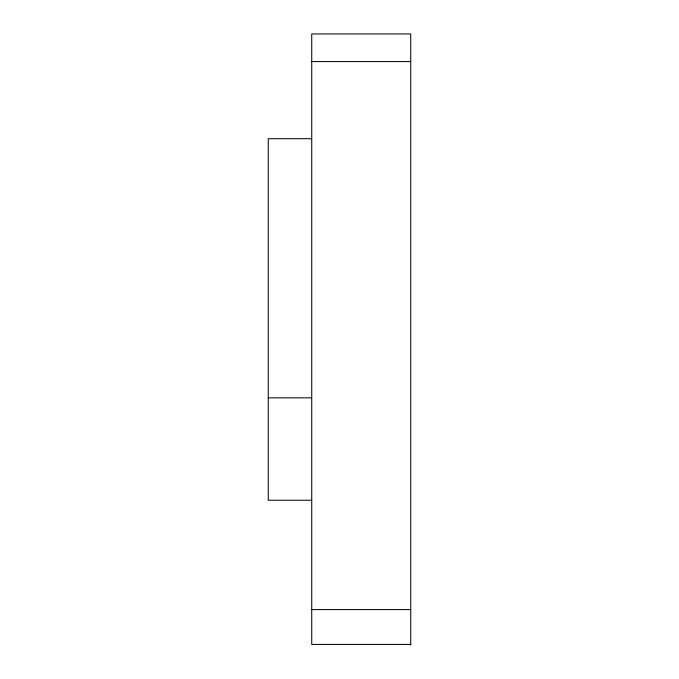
<?xml version="1.0" encoding="UTF-8"?>
<svg xmlns="http://www.w3.org/2000/svg" width="679" height="679" viewBox="0 0 679 679"><rect width="100%" height="100%" fill="white"/><g stroke="black" fill="none" stroke-linecap="round" stroke-linejoin="round"><path stroke-width="1.02" d="M311.737 61.568L410.736 61.568M311.737 138.694L268.264 138.694L268.264 500.245L311.737 500.245M268.264 397.843L311.737 397.843M311.737 609.589L410.736 609.589M410.736 644.43L311.737 644.43L311.737 33.95L410.736 33.95L410.736 645.05"/></g></svg>
